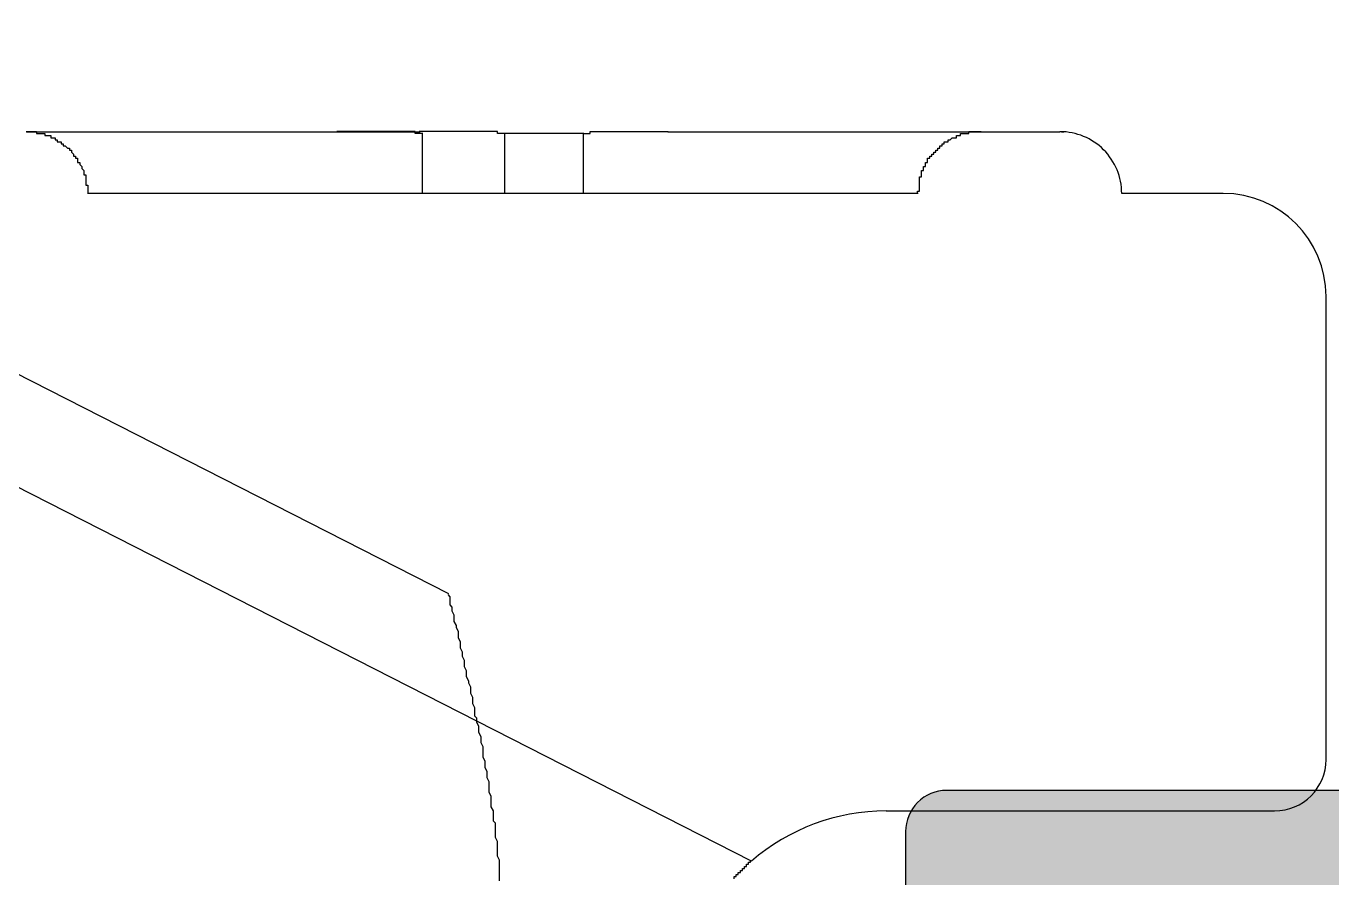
# Model space of a CAD drawing. Header units: millimetres. Extents: x -624 to 1947, y 11274 to 11571.
# Drawn here: x 1147.66 to 1154, y 11434.19 to 11438.33 of the extents above; entities that cross this region are included whole.
import ezdxf

# ---------------------------------------------------------------- set-up
doc = ezdxf.new("R2010")
doc.units = ezdxf.units.MM
doc.layers.add('AKSESUAR', color=7, linetype='Continuous')

# ---------------------------------------------------------------- blocks, each defined once
blk = doc.blocks.new('FGHDFHGFD')
at = {"color": 7, "linetype": 'Continuous'}
for p, q in [((5432.4529, 1210.8437), (5427.989, 1213.1182)), ((5430.4002, 1213.0893), (5430.4, 1213.0893)), ((5430.4014, 1213.0893), (5431.9146, 1213.0893)), ((5431.9146, 1213.0893), (5432.3146, 1213.0893)), ((5432.3239, 1213.0844), (5432.3239, 1212.7893)), ((5432.7239, 1213.0844), (5432.7239, 1212.7893)), ((5433.1083, 1212.7893), (5433.1083, 1213.0844)), ((5433.5176, 1213.0893), (5435.0352, 1213.0893)), ((5435.0352, 1213.0893), (5435.423, 1213.0893)), ((5435.431, 1213.0891), (5435.4425, 1213.0893)), ((5434.7342, 1212.7893), (5430.698, 1212.7893)), ((5436.2161, 1212.7893), (5435.723, 1212.7893)), ((5436.7161, 1210.0393), (5436.7161, 1212.2893)), ((5433.9241, 1209.5451), (5429.1123, 1211.9968)), ((5434.5789, 1209.7893), (5436.4661, 1209.7893))]:
    blk.add_line(p, q, dxfattribs=at)
at = {"color": 7}
for points in [[(5430.4, 1213.09, 0), (5430.4, 1213.09, 0), (5430.4, 1213.09, 0), (5430.4, 1213.09, 0), (5430.41, 1213.09, 0), (5430.41, 1213.09, 0), (5430.41, 1213.09, 0), (5430.41, 1213.09, 0), (5430.41, 1213.09, 0), (5430.41, 1213.09, 0), (5430.42, 1213.09, 0), (5430.42, 1213.09, 0), (5430.42, 1213.09, 0), (5430.42, 1213.09, 0), (5430.42, 1213.09, 0), (5430.42, 1213.09, 0), (5430.43, 1213.09, 0), (5430.43, 1213.09, 0), (5430.43, 1213.09, 0), (5430.43, 1213.09, 0), (5430.43, 1213.09, 0), (5430.43, 1213.09, 0), (5430.44, 1213.09, 0), (5430.44, 1213.09, 0), (5430.44, 1213.09, 0), (5430.44, 1213.09, 0), (5430.44, 1213.09, 0), (5430.44, 1213.09, 0), (5430.44, 1213.09, 0), (5430.45, 1213.09, 0), (5430.45, 1213.08, 0), (5430.45, 1213.08, 0), (5430.45, 1213.08, 0), (5430.45, 1213.08, 0), (5430.45, 1213.08, 0), (5430.46, 1213.08, 0), (5430.46, 1213.08, 0), (5430.46, 1213.08, 0), (5430.46, 1213.08, 0), (5430.46, 1213.08, 0), (5430.46, 1213.08, 0), (5430.47, 1213.08, 0), (5430.47, 1213.08, 0), (5430.47, 1213.08, 0), (5430.47, 1213.08, 0), (5430.47, 1213.08, 0), (5430.47, 1213.08, 0), (5430.48, 1213.08, 0), (5430.48, 1213.08, 0), (5430.48, 1213.08, 0), (5430.48, 1213.08, 0), (5430.48, 1213.08, 0), (5430.48, 1213.08, 0), (5430.48, 1213.08, 0), (5430.49, 1213.08, 0), (5430.49, 1213.08, 0), (5430.49, 1213.08, 0), (5430.49, 1213.07, 0), (5430.49, 1213.07, 0), (5430.49, 1213.07, 0), (5430.5, 1213.07, 0), (5430.5, 1213.07, 0), (5430.5, 1213.07, 0), (5430.5, 1213.07, 0), (5430.5, 1213.07, 0), (5430.5, 1213.07, 0), (5430.5, 1213.07, 0), (5430.51, 1213.07, 0), (5430.51, 1213.07, 0), (5430.51, 1213.07, 0), (5430.51, 1213.07, 0), (5430.51, 1213.07, 0), (5430.51, 1213.07, 0), (5430.52, 1213.07, 0), (5430.52, 1213.06, 0), (5430.52, 1213.06, 0), (5430.52, 1213.06, 0), (5430.52, 1213.06, 0), (5430.52, 1213.06, 0), (5430.52, 1213.06, 0), (5430.53, 1213.06, 0), (5430.53, 1213.06, 0), (5430.53, 1213.06, 0), (5430.53, 1213.06, 0), (5430.53, 1213.06, 0), (5430.53, 1213.06, 0), (5430.53, 1213.06, 0), (5430.54, 1213.06, 0), (5430.54, 1213.05, 0), (5430.54, 1213.05, 0), (5430.54, 1213.05, 0), (5430.54, 1213.05, 0), (5430.54, 1213.05, 0), (5430.54, 1213.05, 0), (5430.55, 1213.05, 0), (5430.55, 1213.05, 0), (5430.55, 1213.05, 0), (5430.55, 1213.05, 0), (5430.55, 1213.05, 0), (5430.55, 1213.05, 0), (5430.55, 1213.04, 0), (5430.56, 1213.04, 0), (5430.56, 1213.04, 0), (5430.56, 1213.04, 0), (5430.56, 1213.04, 0), (5430.56, 1213.04, 0), (5430.56, 1213.04, 0), (5430.56, 1213.04, 0), (5430.57, 1213.04, 0), (5430.57, 1213.04, 0), (5430.57, 1213.04, 0), (5430.57, 1213.03, 0), (5430.57, 1213.03, 0), (5430.57, 1213.03, 0), (5430.57, 1213.03, 0), (5430.58, 1213.03, 0), (5430.58, 1213.03, 0), (5430.58, 1213.03, 0), (5430.58, 1213.03, 0), (5430.58, 1213.03, 0), (5430.58, 1213.03, 0), (5430.58, 1213.03, 0), (5430.58, 1213.02, 0), (5430.59, 1213.02, 0), (5430.59, 1213.02, 0), (5430.59, 1213.02, 0), (5430.59, 1213.02, 0), (5430.59, 1213.02, 0), (5430.59, 1213.02, 0), (5430.59, 1213.02, 0), (5430.59, 1213.02, 0), (5430.6, 1213.01, 0), (5430.6, 1213.01, 0), (5430.6, 1213.01, 0), (5430.6, 1213.01, 0), (5430.6, 1213.01, 0), (5430.6, 1213.01, 0), (5430.6, 1213.01, 0), (5430.6, 1213.01, 0), (5430.61, 1213.01, 0), (5430.61, 1213, 0), (5430.61, 1213, 0), (5430.61, 1213, 0), (5430.61, 1213, 0), (5430.61, 1213, 0), (5430.61, 1213, 0), (5430.61, 1213, 0), (5430.61, 1213, 0), (5430.62, 1213, 0), (5430.62, 1212.99, 0), (5430.62, 1212.99, 0), (5430.62, 1212.99, 0), (5430.62, 1212.99, 0), (5430.62, 1212.99, 0), (5430.62, 1212.99, 0), (5430.62, 1212.99, 0), (5430.62, 1212.99, 0), (5430.63, 1212.98, 0), (5430.63, 1212.98, 0), (5430.63, 1212.98, 0), (5430.63, 1212.98, 0), (5430.63, 1212.98, 0), (5430.63, 1212.98, 0), (5430.63, 1212.98, 0), (5430.63, 1212.98, 0), (5430.63, 1212.97, 0), (5430.63, 1212.97, 0), (5430.64, 1212.97, 0), (5430.64, 1212.97, 0), (5430.64, 1212.97, 0), (5430.64, 1212.97, 0), (5430.64, 1212.97, 0), (5430.64, 1212.97, 0), (5430.64, 1212.96, 0), (5430.64, 1212.96, 0), (5430.64, 1212.96, 0), (5430.64, 1212.96, 0), (5430.65, 1212.96, 0), (5430.65, 1212.96, 0), (5430.65, 1212.96, 0), (5430.65, 1212.95, 0), (5430.65, 1212.95, 0), (5430.65, 1212.95, 0), (5430.65, 1212.95, 0), (5430.65, 1212.95, 0), (5430.65, 1212.95, 0), (5430.65, 1212.95, 0), (5430.65, 1212.94, 0), (5430.66, 1212.94, 0), (5430.66, 1212.94, 0), (5430.66, 1212.94, 0), (5430.66, 1212.94, 0), (5430.66, 1212.94, 0), (5430.66, 1212.94, 0), (5430.66, 1212.93, 0), (5430.66, 1212.93, 0), (5430.66, 1212.93, 0), (5430.66, 1212.93, 0), (5430.66, 1212.93, 0), (5430.66, 1212.93, 0), (5430.66, 1212.93, 0), (5430.67, 1212.92, 0), (5430.67, 1212.92, 0), (5430.67, 1212.92, 0), (5430.67, 1212.92, 0), (5430.67, 1212.92, 0), (5430.67, 1212.92, 0), (5430.67, 1212.92, 0), (5430.67, 1212.91, 0), (5430.67, 1212.91, 0), (5430.67, 1212.91, 0), (5430.67, 1212.91, 0), (5430.67, 1212.91, 0), (5430.67, 1212.91, 0), (5430.67, 1212.91, 0), (5430.68, 1212.9, 0), (5430.68, 1212.9, 0), (5430.68, 1212.9, 0), (5430.68, 1212.9, 0), (5430.68, 1212.9, 0), (5430.68, 1212.9, 0), (5430.68, 1212.89, 0), (5430.68, 1212.89, 0), (5430.68, 1212.89, 0), (5430.68, 1212.89, 0), (5430.68, 1212.89, 0), (5430.68, 1212.89, 0), (5430.68, 1212.89, 0), (5430.68, 1212.88, 0), (5430.68, 1212.88, 0), (5430.68, 1212.88, 0), (5430.68, 1212.88, 0), (5430.68, 1212.88, 0), (5430.69, 1212.88, 0), (5430.69, 1212.87, 0), (5430.69, 1212.87, 0), (5430.69, 1212.87, 0), (5430.69, 1212.87, 0), (5430.69, 1212.87, 0), (5430.69, 1212.87, 0), (5430.69, 1212.87, 0), (5430.69, 1212.86, 0), (5430.69, 1212.86, 0), (5430.69, 1212.86, 0), (5430.69, 1212.86, 0), (5430.69, 1212.86, 0), (5430.69, 1212.86, 0), (5430.69, 1212.85, 0), (5430.69, 1212.85, 0), (5430.69, 1212.85, 0), (5430.69, 1212.85, 0), (5430.69, 1212.85, 0), (5430.69, 1212.85, 0), (5430.69, 1212.84, 0), (5430.69, 1212.84, 0), (5430.69, 1212.84, 0), (5430.69, 1212.84, 0), (5430.69, 1212.84, 0), (5430.69, 1212.84, 0), (5430.69, 1212.83, 0), (5430.69, 1212.83, 0), (5430.69, 1212.83, 0), (5430.7, 1212.83, 0), (5430.7, 1212.83, 0), (5430.7, 1212.83, 0), (5430.7, 1212.83, 0), (5430.7, 1212.82, 0), (5430.7, 1212.82, 0), (5430.7, 1212.82, 0), (5430.7, 1212.82, 0), (5430.7, 1212.82, 0), (5430.7, 1212.82, 0), (5430.7, 1212.81, 0), (5430.7, 1212.81, 0), (5430.7, 1212.81, 0), (5430.7, 1212.81, 0), (5430.7, 1212.81, 0), (5430.7, 1212.81, 0), (5430.7, 1212.8, 0), (5430.7, 1212.8, 0), (5430.7, 1212.8, 0), (5430.7, 1212.8, 0), (5430.7, 1212.8, 0), (5430.7, 1212.8, 0), (5430.7, 1212.79, 0), (5430.7, 1212.79, 0), (5430.7, 1212.79, 0), (5430.7, 1212.79, 0)], [(5432.32, 1213.08, 0), (5432.32, 1213.08, 0), (5432.32, 1213.08, 0), (5432.32, 1213.08, 0), (5432.31, 1213.08, 0), (5432.31, 1213.08, 0), (5432.31, 1213.08, 0), (5432.31, 1213.08, 0), (5432.3, 1213.08, 0), (5432.3, 1213.08, 0), (5432.3, 1213.08, 0), (5432.3, 1213.08, 0), (5432.29, 1213.08, 0), (5432.29, 1213.08, 0), (5432.29, 1213.09, 0), (5432.29, 1213.09, 0), (5432.28, 1213.09, 0), (5432.28, 1213.09, 0), (5432.28, 1213.09, 0), (5432.27, 1213.09, 0), (5432.27, 1213.09, 0), (5432.27, 1213.09, 0), (5432.27, 1213.09, 0), (5432.26, 1213.09, 0), (5432.26, 1213.09, 0), (5432.26, 1213.09, 0), (5432.26, 1213.09, 0), (5432.25, 1213.09, 0), (5432.25, 1213.09, 0), (5432.25, 1213.09, 0), (5432.25, 1213.09, 0), (5432.24, 1213.09, 0), (5432.24, 1213.09, 0), (5432.24, 1213.09, 0), (5432.24, 1213.09, 0), (5432.23, 1213.09, 0), (5432.23, 1213.09, 0), (5432.23, 1213.09, 0), (5432.23, 1213.09, 0), (5432.22, 1213.09, 0), (5432.22, 1213.09, 0), (5432.22, 1213.09, 0), (5432.22, 1213.09, 0), (5432.21, 1213.09, 0), (5432.21, 1213.09, 0), (5432.21, 1213.09, 0), (5432.21, 1213.09, 0), (5432.2, 1213.09, 0), (5432.2, 1213.09, 0), (5432.2, 1213.09, 0), (5432.2, 1213.09, 0), (5432.19, 1213.09, 0), (5432.19, 1213.09, 0), (5432.19, 1213.09, 0), (5432.18, 1213.09, 0), (5432.18, 1213.09, 0), (5432.18, 1213.09, 0), (5432.18, 1213.09, 0), (5432.17, 1213.09, 0), (5432.17, 1213.09, 0), (5432.17, 1213.09, 0), (5432.17, 1213.09, 0), (5432.16, 1213.09, 0), (5432.16, 1213.09, 0), (5432.16, 1213.09, 0), (5432.16, 1213.09, 0), (5432.15, 1213.09, 0), (5432.15, 1213.09, 0), (5432.15, 1213.09, 0), (5432.15, 1213.09, 0), (5432.14, 1213.09, 0), (5432.14, 1213.09, 0), (5432.14, 1213.09, 0), (5432.14, 1213.09, 0), (5432.13, 1213.09, 0), (5432.13, 1213.09, 0), (5432.13, 1213.09, 0), (5432.13, 1213.09, 0), (5432.12, 1213.09, 0), (5432.12, 1213.09, 0), (5432.12, 1213.09, 0), (5432.12, 1213.09, 0), (5432.11, 1213.09, 0), (5432.11, 1213.09, 0), (5432.11, 1213.09, 0), (5432.11, 1213.09, 0), (5432.1, 1213.09, 0), (5432.1, 1213.09, 0), (5432.1, 1213.09, 0), (5432.09, 1213.09, 0), (5432.09, 1213.09, 0), (5432.09, 1213.09, 0), (5432.09, 1213.09, 0), (5432.08, 1213.09, 0), (5432.08, 1213.09, 0), (5432.08, 1213.09, 0), (5432.08, 1213.09, 0), (5432.07, 1213.09, 0), (5432.07, 1213.09, 0), (5432.07, 1213.09, 0), (5432.07, 1213.09, 0), (5432.06, 1213.09, 0), (5432.06, 1213.09, 0), (5432.06, 1213.09, 0), (5432.06, 1213.09, 0), (5432.05, 1213.09, 0), (5432.05, 1213.09, 0), (5432.05, 1213.09, 0), (5432.05, 1213.09, 0), (5432.04, 1213.09, 0), (5432.04, 1213.09, 0), (5432.04, 1213.09, 0), (5432.04, 1213.09, 0), (5432.03, 1213.09, 0), (5432.03, 1213.09, 0), (5432.03, 1213.09, 0), (5432.03, 1213.09, 0), (5432.02, 1213.09, 0), (5432.02, 1213.09, 0), (5432.02, 1213.09, 0), (5432.01, 1213.09, 0), (5432.01, 1213.09, 0), (5432.01, 1213.09, 0), (5432.01, 1213.09, 0), (5432, 1213.09, 0), (5432, 1213.09, 0), (5432, 1213.09, 0), (5432, 1213.09, 0), (5431.99, 1213.09, 0), (5431.99, 1213.09, 0), (5431.99, 1213.09, 0), (5431.99, 1213.09, 0), (5431.98, 1213.09, 0), (5431.98, 1213.09, 0), (5431.98, 1213.09, 0), (5431.98, 1213.09, 0), (5431.97, 1213.09, 0), (5431.97, 1213.09, 0), (5431.97, 1213.09, 0), (5431.97, 1213.09, 0), (5431.96, 1213.09, 0), (5431.96, 1213.09, 0), (5431.96, 1213.09, 0), (5431.96, 1213.09, 0), (5431.95, 1213.09, 0), (5431.95, 1213.09, 0), (5431.95, 1213.09, 0), (5431.95, 1213.09, 0), (5431.94, 1213.09, 0), (5431.94, 1213.09, 0), (5431.94, 1213.09, 0), (5431.94, 1213.09, 0), (5431.93, 1213.09, 0), (5431.93, 1213.09, 0), (5431.93, 1213.09, 0), (5431.92, 1213.09, 0), (5431.92, 1213.09, 0), (5431.92, 1213.09, 0), (5431.92, 1213.09, 0), (5431.91, 1213.09, 0)], [(5432.72, 1213.08, 0), (5432.72, 1213.08, 0), (5432.72, 1213.08, 0), (5432.72, 1213.08, 0), (5432.72, 1213.08, 0), (5432.71, 1213.08, 0), (5432.71, 1213.08, 0), (5432.71, 1213.08, 0), (5432.71, 1213.08, 0), (5432.7, 1213.08, 0), (5432.7, 1213.08, 0), (5432.7, 1213.08, 0), (5432.7, 1213.08, 0), (5432.7, 1213.08, 0), (5432.69, 1213.08, 0), (5432.69, 1213.08, 0), (5432.69, 1213.09, 0), (5432.69, 1213.09, 0), (5432.69, 1213.09, 0), (5432.68, 1213.09, 0), (5432.68, 1213.09, 0), (5432.68, 1213.09, 0), (5432.68, 1213.09, 0), (5432.67, 1213.09, 0), (5432.67, 1213.09, 0), (5432.67, 1213.09, 0), (5432.67, 1213.09, 0), (5432.67, 1213.09, 0), (5432.66, 1213.09, 0), (5432.66, 1213.09, 0), (5432.66, 1213.09, 0), (5432.66, 1213.09, 0), (5432.66, 1213.09, 0), (5432.65, 1213.09, 0), (5432.65, 1213.09, 0), (5432.65, 1213.09, 0), (5432.65, 1213.09, 0), (5432.64, 1213.09, 0), (5432.64, 1213.09, 0), (5432.64, 1213.09, 0), (5432.64, 1213.09, 0), (5432.64, 1213.09, 0), (5432.63, 1213.09, 0), (5432.63, 1213.09, 0), (5432.63, 1213.09, 0), (5432.63, 1213.09, 0), (5432.63, 1213.09, 0), (5432.62, 1213.09, 0), (5432.62, 1213.09, 0), (5432.62, 1213.09, 0), (5432.62, 1213.09, 0), (5432.61, 1213.09, 0), (5432.61, 1213.09, 0), (5432.61, 1213.09, 0), (5432.61, 1213.09, 0), (5432.61, 1213.09, 0), (5432.6, 1213.09, 0), (5432.6, 1213.09, 0), (5432.6, 1213.09, 0), (5432.6, 1213.09, 0), (5432.6, 1213.09, 0), (5432.59, 1213.09, 0), (5432.59, 1213.09, 0), (5432.59, 1213.09, 0), (5432.59, 1213.09, 0), (5432.58, 1213.09, 0), (5432.58, 1213.09, 0), (5432.58, 1213.09, 0), (5432.58, 1213.09, 0), (5432.58, 1213.09, 0), (5432.57, 1213.09, 0), (5432.57, 1213.09, 0), (5432.57, 1213.09, 0), (5432.57, 1213.09, 0), (5432.57, 1213.09, 0), (5432.56, 1213.09, 0), (5432.56, 1213.09, 0), (5432.56, 1213.09, 0), (5432.56, 1213.09, 0), (5432.55, 1213.09, 0), (5432.55, 1213.09, 0), (5432.55, 1213.09, 0), (5432.55, 1213.09, 0), (5432.55, 1213.09, 0), (5432.54, 1213.09, 0), (5432.54, 1213.09, 0), (5432.54, 1213.09, 0), (5432.54, 1213.09, 0), (5432.54, 1213.09, 0), (5432.53, 1213.09, 0), (5432.53, 1213.09, 0), (5432.53, 1213.09, 0), (5432.53, 1213.09, 0), (5432.52, 1213.09, 0), (5432.52, 1213.09, 0), (5432.52, 1213.09, 0), (5432.52, 1213.09, 0), (5432.52, 1213.09, 0), (5432.51, 1213.09, 0), (5432.51, 1213.09, 0), (5432.51, 1213.09, 0), (5432.51, 1213.09, 0), (5432.51, 1213.09, 0), (5432.5, 1213.09, 0), (5432.5, 1213.09, 0), (5432.5, 1213.09, 0), (5432.5, 1213.09, 0), (5432.49, 1213.09, 0), (5432.49, 1213.09, 0), (5432.49, 1213.09, 0), (5432.49, 1213.09, 0), (5432.49, 1213.09, 0), (5432.48, 1213.09, 0), (5432.48, 1213.09, 0), (5432.48, 1213.09, 0), (5432.48, 1213.09, 0), (5432.48, 1213.09, 0), (5432.47, 1213.09, 0), (5432.47, 1213.09, 0), (5432.47, 1213.09, 0), (5432.47, 1213.09, 0), (5432.46, 1213.09, 0), (5432.46, 1213.09, 0), (5432.46, 1213.09, 0), (5432.46, 1213.09, 0), (5432.46, 1213.09, 0), (5432.45, 1213.09, 0), (5432.45, 1213.09, 0), (5432.45, 1213.09, 0), (5432.45, 1213.09, 0), (5432.45, 1213.09, 0), (5432.44, 1213.09, 0), (5432.44, 1213.09, 0), (5432.44, 1213.09, 0), (5432.44, 1213.09, 0), (5432.43, 1213.09, 0), (5432.43, 1213.09, 0), (5432.43, 1213.09, 0), (5432.43, 1213.09, 0), (5432.43, 1213.09, 0), (5432.42, 1213.09, 0), (5432.42, 1213.09, 0), (5432.42, 1213.09, 0), (5432.42, 1213.09, 0), (5432.42, 1213.09, 0), (5432.41, 1213.09, 0), (5432.41, 1213.09, 0), (5432.41, 1213.09, 0), (5432.41, 1213.09, 0), (5432.4, 1213.09, 0), (5432.4, 1213.09, 0), (5432.4, 1213.09, 0), (5432.4, 1213.09, 0), (5432.4, 1213.09, 0), (5432.39, 1213.09, 0), (5432.39, 1213.09, 0), (5432.39, 1213.09, 0), (5432.39, 1213.09, 0), (5432.39, 1213.09, 0), (5432.38, 1213.09, 0), (5432.38, 1213.09, 0), (5432.38, 1213.09, 0), (5432.38, 1213.09, 0), (5432.37, 1213.09, 0), (5432.37, 1213.09, 0), (5432.37, 1213.09, 0), (5432.37, 1213.09, 0), (5432.37, 1213.09, 0), (5432.36, 1213.09, 0), (5432.36, 1213.09, 0), (5432.36, 1213.09, 0), (5432.36, 1213.09, 0), (5432.36, 1213.09, 0), (5432.35, 1213.09, 0), (5432.35, 1213.09, 0), (5432.35, 1213.09, 0), (5432.35, 1213.09, 0), (5432.34, 1213.09, 0), (5432.34, 1213.09, 0), (5432.34, 1213.09, 0), (5432.34, 1213.09, 0), (5432.34, 1213.09, 0), (5432.33, 1213.09, 0), (5432.33, 1213.09, 0), (5432.33, 1213.09, 0), (5432.33, 1213.09, 0), (5432.33, 1213.09, 0), (5432.32, 1213.09, 0), (5432.32, 1213.09, 0), (5432.32, 1213.09, 0), (5432.32, 1213.09, 0), (5432.31, 1213.09, 0)], [(5433.11, 1213.08, 0), (5433.11, 1213.08, 0), (5433.1, 1213.08, 0), (5433.1, 1213.08, 0), (5433.1, 1213.08, 0), (5433.1, 1213.08, 0), (5433.09, 1213.08, 0), (5433.09, 1213.08, 0), (5433.09, 1213.08, 0), (5433.09, 1213.08, 0), (5433.08, 1213.08, 0), (5433.08, 1213.08, 0), (5433.08, 1213.08, 0), (5433.08, 1213.08, 0), (5433.07, 1213.08, 0), (5433.07, 1213.08, 0), (5433.07, 1213.08, 0), (5433.07, 1213.08, 0), (5433.06, 1213.08, 0), (5433.06, 1213.08, 0), (5433.06, 1213.08, 0), (5433.06, 1213.08, 0), (5433.06, 1213.08, 0), (5433.05, 1213.08, 0), (5433.05, 1213.08, 0), (5433.05, 1213.08, 0), (5433.05, 1213.08, 0), (5433.04, 1213.08, 0), (5433.04, 1213.08, 0), (5433.04, 1213.08, 0), (5433.04, 1213.08, 0), (5433.03, 1213.08, 0), (5433.03, 1213.08, 0), (5433.03, 1213.08, 0), (5433.03, 1213.08, 0), (5433.02, 1213.08, 0), (5433.02, 1213.08, 0), (5433.02, 1213.08, 0), (5433.02, 1213.08, 0), (5433.01, 1213.08, 0), (5433.01, 1213.08, 0), (5433.01, 1213.08, 0), (5433.01, 1213.08, 0), (5433, 1213.08, 0), (5433, 1213.08, 0), (5433, 1213.08, 0), (5433, 1213.08, 0), (5432.99, 1213.08, 0), (5432.99, 1213.08, 0), (5432.99, 1213.08, 0), (5432.99, 1213.08, 0), (5432.98, 1213.08, 0), (5432.98, 1213.08, 0), (5432.98, 1213.08, 0), (5432.98, 1213.08, 0), (5432.98, 1213.08, 0), (5432.97, 1213.08, 0), (5432.97, 1213.08, 0), (5432.97, 1213.08, 0), (5432.97, 1213.08, 0), (5432.96, 1213.08, 0), (5432.96, 1213.08, 0), (5432.96, 1213.08, 0), (5432.96, 1213.08, 0), (5432.95, 1213.08, 0), (5432.95, 1213.08, 0), (5432.95, 1213.08, 0), (5432.95, 1213.08, 0), (5432.94, 1213.08, 0), (5432.94, 1213.08, 0), (5432.94, 1213.08, 0), (5432.94, 1213.08, 0), (5432.93, 1213.08, 0), (5432.93, 1213.08, 0), (5432.93, 1213.08, 0), (5432.93, 1213.08, 0), (5432.92, 1213.08, 0), (5432.92, 1213.08, 0), (5432.92, 1213.08, 0), (5432.92, 1213.08, 0), (5432.91, 1213.08, 0), (5432.91, 1213.08, 0), (5432.91, 1213.08, 0), (5432.91, 1213.08, 0), (5432.91, 1213.08, 0), (5432.9, 1213.08, 0), (5432.9, 1213.08, 0), (5432.9, 1213.08, 0), (5432.9, 1213.08, 0), (5432.89, 1213.08, 0), (5432.89, 1213.08, 0), (5432.89, 1213.08, 0), (5432.89, 1213.08, 0), (5432.88, 1213.08, 0), (5432.88, 1213.08, 0), (5432.88, 1213.08, 0), (5432.88, 1213.08, 0), (5432.87, 1213.08, 0), (5432.87, 1213.08, 0), (5432.87, 1213.08, 0), (5432.87, 1213.08, 0), (5432.86, 1213.08, 0), (5432.86, 1213.08, 0), (5432.86, 1213.08, 0), (5432.86, 1213.08, 0), (5432.85, 1213.08, 0), (5432.85, 1213.08, 0), (5432.85, 1213.08, 0), (5432.85, 1213.08, 0), (5432.84, 1213.08, 0), (5432.84, 1213.08, 0), (5432.84, 1213.08, 0), (5432.84, 1213.08, 0), (5432.84, 1213.08, 0), (5432.83, 1213.08, 0), (5432.83, 1213.08, 0), (5432.83, 1213.08, 0), (5432.83, 1213.08, 0), (5432.82, 1213.08, 0), (5432.82, 1213.08, 0), (5432.82, 1213.08, 0), (5432.82, 1213.08, 0), (5432.81, 1213.08, 0), (5432.81, 1213.08, 0), (5432.81, 1213.08, 0), (5432.81, 1213.08, 0), (5432.8, 1213.08, 0), (5432.8, 1213.08, 0), (5432.8, 1213.08, 0), (5432.8, 1213.08, 0), (5432.79, 1213.08, 0), (5432.79, 1213.08, 0), (5432.79, 1213.08, 0), (5432.79, 1213.08, 0), (5432.78, 1213.08, 0), (5432.78, 1213.08, 0), (5432.78, 1213.08, 0), (5432.78, 1213.08, 0), (5432.77, 1213.08, 0), (5432.77, 1213.08, 0), (5432.77, 1213.08, 0), (5432.77, 1213.08, 0), (5432.76, 1213.08, 0), (5432.76, 1213.08, 0), (5432.76, 1213.08, 0), (5432.76, 1213.08, 0), (5432.76, 1213.08, 0), (5432.75, 1213.08, 0), (5432.75, 1213.08, 0), (5432.75, 1213.08, 0), (5432.75, 1213.08, 0), (5432.74, 1213.08, 0), (5432.74, 1213.08, 0), (5432.74, 1213.08, 0), (5432.74, 1213.08, 0), (5432.73, 1213.08, 0), (5432.73, 1213.08, 0), (5432.73, 1213.08, 0), (5432.73, 1213.08, 0), (5432.72, 1213.08, 0)], [(5433.11, 1213.08, 0), (5433.11, 1213.08, 0), (5433.11, 1213.08, 0), (5433.11, 1213.08, 0), (5433.12, 1213.08, 0), (5433.12, 1213.08, 0), (5433.12, 1213.08, 0), (5433.12, 1213.08, 0), (5433.13, 1213.08, 0), (5433.13, 1213.08, 0), (5433.13, 1213.08, 0), (5433.13, 1213.08, 0), (5433.13, 1213.08, 0), (5433.14, 1213.08, 0), (5433.14, 1213.08, 0), (5433.14, 1213.08, 0), (5433.14, 1213.09, 0), (5433.14, 1213.09, 0), (5433.15, 1213.09, 0), (5433.15, 1213.09, 0), (5433.15, 1213.09, 0), (5433.15, 1213.09, 0), (5433.16, 1213.09, 0), (5433.16, 1213.09, 0), (5433.16, 1213.09, 0), (5433.16, 1213.09, 0), (5433.16, 1213.09, 0), (5433.17, 1213.09, 0), (5433.17, 1213.09, 0), (5433.17, 1213.09, 0), (5433.17, 1213.09, 0), (5433.17, 1213.09, 0), (5433.18, 1213.09, 0), (5433.18, 1213.09, 0), (5433.18, 1213.09, 0), (5433.18, 1213.09, 0), (5433.19, 1213.09, 0), (5433.19, 1213.09, 0), (5433.19, 1213.09, 0), (5433.19, 1213.09, 0), (5433.19, 1213.09, 0), (5433.2, 1213.09, 0), (5433.2, 1213.09, 0), (5433.2, 1213.09, 0), (5433.2, 1213.09, 0), (5433.2, 1213.09, 0), (5433.21, 1213.09, 0), (5433.21, 1213.09, 0), (5433.21, 1213.09, 0), (5433.21, 1213.09, 0), (5433.22, 1213.09, 0), (5433.22, 1213.09, 0), (5433.22, 1213.09, 0), (5433.22, 1213.09, 0), (5433.22, 1213.09, 0), (5433.23, 1213.09, 0), (5433.23, 1213.09, 0), (5433.23, 1213.09, 0), (5433.23, 1213.09, 0), (5433.23, 1213.09, 0), (5433.24, 1213.09, 0), (5433.24, 1213.09, 0), (5433.24, 1213.09, 0), (5433.24, 1213.09, 0), (5433.25, 1213.09, 0), (5433.25, 1213.09, 0), (5433.25, 1213.09, 0), (5433.25, 1213.09, 0), (5433.25, 1213.09, 0), (5433.26, 1213.09, 0), (5433.26, 1213.09, 0), (5433.26, 1213.09, 0), (5433.26, 1213.09, 0), (5433.26, 1213.09, 0), (5433.27, 1213.09, 0), (5433.27, 1213.09, 0), (5433.27, 1213.09, 0), (5433.27, 1213.09, 0), (5433.28, 1213.09, 0), (5433.28, 1213.09, 0), (5433.28, 1213.09, 0), (5433.28, 1213.09, 0), (5433.28, 1213.09, 0), (5433.29, 1213.09, 0), (5433.29, 1213.09, 0), (5433.29, 1213.09, 0), (5433.29, 1213.09, 0), (5433.29, 1213.09, 0), (5433.3, 1213.09, 0), (5433.3, 1213.09, 0), (5433.3, 1213.09, 0), (5433.3, 1213.09, 0), (5433.31, 1213.09, 0), (5433.31, 1213.09, 0), (5433.31, 1213.09, 0), (5433.31, 1213.09, 0), (5433.31, 1213.09, 0), (5433.32, 1213.09, 0), (5433.32, 1213.09, 0), (5433.32, 1213.09, 0), (5433.32, 1213.09, 0), (5433.32, 1213.09, 0), (5433.33, 1213.09, 0), (5433.33, 1213.09, 0), (5433.33, 1213.09, 0), (5433.33, 1213.09, 0), (5433.34, 1213.09, 0), (5433.34, 1213.09, 0), (5433.34, 1213.09, 0), (5433.34, 1213.09, 0), (5433.34, 1213.09, 0), (5433.35, 1213.09, 0), (5433.35, 1213.09, 0), (5433.35, 1213.09, 0), (5433.35, 1213.09, 0), (5433.35, 1213.09, 0), (5433.36, 1213.09, 0), (5433.36, 1213.09, 0), (5433.36, 1213.09, 0), (5433.36, 1213.09, 0), (5433.37, 1213.09, 0), (5433.37, 1213.09, 0), (5433.37, 1213.09, 0), (5433.37, 1213.09, 0), (5433.37, 1213.09, 0), (5433.38, 1213.09, 0), (5433.38, 1213.09, 0), (5433.38, 1213.09, 0), (5433.38, 1213.09, 0), (5433.38, 1213.09, 0), (5433.39, 1213.09, 0), (5433.39, 1213.09, 0), (5433.39, 1213.09, 0), (5433.39, 1213.09, 0), (5433.4, 1213.09, 0), (5433.4, 1213.09, 0), (5433.4, 1213.09, 0), (5433.4, 1213.09, 0), (5433.4, 1213.09, 0), (5433.41, 1213.09, 0), (5433.41, 1213.09, 0), (5433.41, 1213.09, 0), (5433.41, 1213.09, 0), (5433.41, 1213.09, 0), (5433.42, 1213.09, 0), (5433.42, 1213.09, 0), (5433.42, 1213.09, 0), (5433.42, 1213.09, 0), (5433.43, 1213.09, 0), (5433.43, 1213.09, 0), (5433.43, 1213.09, 0), (5433.43, 1213.09, 0), (5433.43, 1213.09, 0), (5433.44, 1213.09, 0), (5433.44, 1213.09, 0), (5433.44, 1213.09, 0), (5433.44, 1213.09, 0), (5433.44, 1213.09, 0), (5433.45, 1213.09, 0), (5433.45, 1213.09, 0), (5433.45, 1213.09, 0), (5433.45, 1213.09, 0), (5433.46, 1213.09, 0), (5433.46, 1213.09, 0), (5433.46, 1213.09, 0), (5433.46, 1213.09, 0), (5433.46, 1213.09, 0), (5433.47, 1213.09, 0), (5433.47, 1213.09, 0), (5433.47, 1213.09, 0), (5433.47, 1213.09, 0), (5433.47, 1213.09, 0), (5433.48, 1213.09, 0), (5433.48, 1213.09, 0), (5433.48, 1213.09, 0), (5433.48, 1213.09, 0), (5433.49, 1213.09, 0), (5433.49, 1213.09, 0), (5433.49, 1213.09, 0), (5433.49, 1213.09, 0), (5433.49, 1213.09, 0), (5433.5, 1213.09, 0), (5433.5, 1213.09, 0), (5433.5, 1213.09, 0), (5433.5, 1213.09, 0), (5433.5, 1213.09, 0), (5433.51, 1213.09, 0), (5433.51, 1213.09, 0), (5433.51, 1213.09, 0), (5433.51, 1213.09, 0), (5433.52, 1213.09, 0), (5433.52, 1213.09, 0)], [(5434.73, 1212.79, 0), (5434.73, 1212.79, 0), (5434.73, 1212.79, 0), (5434.73, 1212.79, 0), (5434.73, 1212.8, 0), (5434.73, 1212.8, 0), (5434.73, 1212.8, 0), (5434.73, 1212.8, 0), (5434.74, 1212.8, 0), (5434.74, 1212.8, 0), (5434.74, 1212.81, 0), (5434.74, 1212.81, 0), (5434.74, 1212.81, 0), (5434.74, 1212.81, 0), (5434.74, 1212.81, 0), (5434.74, 1212.81, 0), (5434.74, 1212.82, 0), (5434.74, 1212.82, 0), (5434.74, 1212.82, 0), (5434.74, 1212.82, 0), (5434.74, 1212.82, 0), (5434.74, 1212.82, 0), (5434.74, 1212.83, 0), (5434.74, 1212.83, 0), (5434.74, 1212.83, 0), (5434.74, 1212.83, 0), (5434.74, 1212.83, 0), (5434.74, 1212.83, 0), (5434.74, 1212.84, 0), (5434.74, 1212.84, 0), (5434.74, 1212.84, 0), (5434.74, 1212.84, 0), (5434.74, 1212.84, 0), (5434.74, 1212.84, 0), (5434.74, 1212.84, 0), (5434.74, 1212.85, 0), (5434.74, 1212.85, 0), (5434.74, 1212.85, 0), (5434.74, 1212.85, 0), (5434.74, 1212.85, 0), (5434.74, 1212.85, 0), (5434.74, 1212.86, 0), (5434.74, 1212.86, 0), (5434.74, 1212.86, 0), (5434.74, 1212.86, 0), (5434.74, 1212.86, 0), (5434.74, 1212.86, 0), (5434.74, 1212.87, 0), (5434.74, 1212.87, 0), (5434.74, 1212.87, 0), (5434.75, 1212.87, 0), (5434.75, 1212.87, 0), (5434.75, 1212.87, 0), (5434.75, 1212.88, 0), (5434.75, 1212.88, 0), (5434.75, 1212.88, 0), (5434.75, 1212.88, 0), (5434.75, 1212.88, 0), (5434.75, 1212.88, 0), (5434.75, 1212.88, 0), (5434.75, 1212.89, 0), (5434.75, 1212.89, 0), (5434.75, 1212.89, 0), (5434.75, 1212.89, 0), (5434.75, 1212.89, 0), (5434.75, 1212.89, 0), (5434.75, 1212.9, 0), (5434.75, 1212.9, 0), (5434.75, 1212.9, 0), (5434.76, 1212.9, 0), (5434.76, 1212.9, 0), (5434.76, 1212.9, 0), (5434.76, 1212.9, 0), (5434.76, 1212.91, 0), (5434.76, 1212.91, 0), (5434.76, 1212.91, 0), (5434.76, 1212.91, 0), (5434.76, 1212.91, 0), (5434.76, 1212.91, 0), (5434.76, 1212.92, 0), (5434.76, 1212.92, 0), (5434.76, 1212.92, 0), (5434.76, 1212.92, 0), (5434.76, 1212.92, 0), (5434.77, 1212.92, 0), (5434.77, 1212.92, 0), (5434.77, 1212.93, 0), (5434.77, 1212.93, 0), (5434.77, 1212.93, 0), (5434.77, 1212.93, 0), (5434.77, 1212.93, 0), (5434.77, 1212.93, 0), (5434.77, 1212.93, 0), (5434.77, 1212.94, 0), (5434.77, 1212.94, 0), (5434.77, 1212.94, 0), (5434.77, 1212.94, 0), (5434.78, 1212.94, 0), (5434.78, 1212.94, 0), (5434.78, 1212.94, 0), (5434.78, 1212.95, 0), (5434.78, 1212.95, 0), (5434.78, 1212.95, 0), (5434.78, 1212.95, 0), (5434.78, 1212.95, 0), (5434.78, 1212.95, 0), (5434.78, 1212.95, 0), (5434.78, 1212.96, 0), (5434.79, 1212.96, 0), (5434.79, 1212.96, 0), (5434.79, 1212.96, 0), (5434.79, 1212.96, 0), (5434.79, 1212.96, 0), (5434.79, 1212.96, 0), (5434.79, 1212.96, 0), (5434.79, 1212.97, 0), (5434.79, 1212.97, 0), (5434.79, 1212.97, 0), (5434.79, 1212.97, 0), (5434.8, 1212.97, 0), (5434.8, 1212.97, 0), (5434.8, 1212.97, 0), (5434.8, 1212.98, 0), (5434.8, 1212.98, 0), (5434.8, 1212.98, 0), (5434.8, 1212.98, 0), (5434.8, 1212.98, 0), (5434.8, 1212.98, 0), (5434.81, 1212.98, 0), (5434.81, 1212.98, 0), (5434.81, 1212.99, 0), (5434.81, 1212.99, 0), (5434.81, 1212.99, 0), (5434.81, 1212.99, 0), (5434.81, 1212.99, 0), (5434.81, 1212.99, 0), (5434.81, 1212.99, 0), (5434.82, 1212.99, 0), (5434.82, 1213, 0), (5434.82, 1213, 0), (5434.82, 1213, 0), (5434.82, 1213, 0), (5434.82, 1213, 0), (5434.82, 1213, 0), (5434.82, 1213, 0), (5434.82, 1213, 0), (5434.83, 1213, 0), (5434.83, 1213.01, 0), (5434.83, 1213.01, 0), (5434.83, 1213.01, 0), (5434.83, 1213.01, 0), (5434.83, 1213.01, 0), (5434.83, 1213.01, 0), (5434.83, 1213.01, 0), (5434.84, 1213.01, 0), (5434.84, 1213.01, 0), (5434.84, 1213.02, 0), (5434.84, 1213.02, 0), (5434.84, 1213.02, 0), (5434.84, 1213.02, 0), (5434.84, 1213.02, 0), (5434.84, 1213.02, 0), (5434.85, 1213.02, 0), (5434.85, 1213.02, 0), (5434.85, 1213.02, 0), (5434.85, 1213.02, 0), (5434.85, 1213.03, 0), (5434.85, 1213.03, 0), (5434.85, 1213.03, 0), (5434.85, 1213.03, 0), (5434.86, 1213.03, 0), (5434.86, 1213.03, 0), (5434.86, 1213.03, 0), (5434.86, 1213.03, 0), (5434.86, 1213.03, 0), (5434.86, 1213.03, 0), (5434.86, 1213.04, 0), (5434.86, 1213.04, 0), (5434.87, 1213.04, 0), (5434.87, 1213.04, 0), (5434.87, 1213.04, 0), (5434.87, 1213.04, 0), (5434.87, 1213.04, 0), (5434.87, 1213.04, 0), (5434.87, 1213.04, 0), (5434.88, 1213.04, 0), (5434.88, 1213.04, 0), (5434.88, 1213.05, 0), (5434.88, 1213.05, 0), (5434.88, 1213.05, 0), (5434.88, 1213.05, 0), (5434.88, 1213.05, 0), (5434.89, 1213.05, 0), (5434.89, 1213.05, 0), (5434.89, 1213.05, 0), (5434.89, 1213.05, 0), (5434.89, 1213.05, 0), (5434.89, 1213.05, 0), (5434.89, 1213.05, 0), (5434.9, 1213.06, 0), (5434.9, 1213.06, 0), (5434.9, 1213.06, 0), (5434.9, 1213.06, 0), (5434.9, 1213.06, 0), (5434.9, 1213.06, 0), (5434.9, 1213.06, 0), (5434.91, 1213.06, 0), (5434.91, 1213.06, 0), (5434.91, 1213.06, 0), (5434.91, 1213.06, 0), (5434.91, 1213.06, 0), (5434.91, 1213.06, 0), (5434.92, 1213.06, 0), (5434.92, 1213.07, 0), (5434.92, 1213.07, 0), (5434.92, 1213.07, 0), (5434.92, 1213.07, 0), (5434.92, 1213.07, 0), (5434.92, 1213.07, 0), (5434.93, 1213.07, 0), (5434.93, 1213.07, 0), (5434.93, 1213.07, 0), (5434.93, 1213.07, 0), (5434.93, 1213.07, 0), (5434.93, 1213.07, 0), (5434.94, 1213.07, 0), (5434.94, 1213.07, 0), (5434.94, 1213.07, 0), (5434.94, 1213.07, 0), (5434.94, 1213.07, 0), (5434.94, 1213.08, 0), (5434.94, 1213.08, 0), (5434.95, 1213.08, 0), (5434.95, 1213.08, 0), (5434.95, 1213.08, 0), (5434.95, 1213.08, 0), (5434.95, 1213.08, 0), (5434.95, 1213.08, 0), (5434.96, 1213.08, 0), (5434.96, 1213.08, 0), (5434.96, 1213.08, 0), (5434.96, 1213.08, 0), (5434.96, 1213.08, 0), (5434.96, 1213.08, 0), (5434.97, 1213.08, 0), (5434.97, 1213.08, 0), (5434.97, 1213.08, 0), (5434.97, 1213.08, 0), (5434.97, 1213.08, 0), (5434.97, 1213.08, 0), (5434.97, 1213.08, 0), (5434.98, 1213.08, 0), (5434.98, 1213.08, 0), (5434.98, 1213.08, 0), (5434.98, 1213.08, 0), (5434.98, 1213.08, 0), (5434.98, 1213.09, 0), (5434.99, 1213.09, 0), (5434.99, 1213.09, 0), (5434.99, 1213.09, 0), (5434.99, 1213.09, 0), (5434.99, 1213.09, 0), (5434.99, 1213.09, 0), (5435, 1213.09, 0), (5435, 1213.09, 0), (5435, 1213.09, 0), (5435, 1213.09, 0), (5435, 1213.09, 0), (5435, 1213.09, 0), (5435.01, 1213.09, 0), (5435.01, 1213.09, 0), (5435.01, 1213.09, 0), (5435.01, 1213.09, 0), (5435.01, 1213.09, 0), (5435.01, 1213.09, 0), (5435.02, 1213.09, 0), (5435.02, 1213.09, 0), (5435.02, 1213.09, 0), (5435.02, 1213.09, 0), (5435.02, 1213.09, 0), (5435.02, 1213.09, 0), (5435.03, 1213.09, 0), (5435.03, 1213.09, 0), (5435.03, 1213.09, 0), (5435.03, 1213.09, 0), (5435.03, 1213.09, 0), (5435.03, 1213.09, 0), (5435.04, 1213.09, 0)], [(5432.7, 1209.45, 0), (5432.7, 1209.47, 0), (5432.7, 1209.49, 0), (5432.7, 1209.5, 0), (5432.7, 1209.52, 0), (5432.7, 1209.54, 0), (5432.7, 1209.55, 0), (5432.69, 1209.57, 0), (5432.69, 1209.59, 0), (5432.69, 1209.61, 0), (5432.69, 1209.62, 0), (5432.69, 1209.64, 0), (5432.68, 1209.66, 0), (5432.68, 1209.67, 0), (5432.68, 1209.69, 0), (5432.68, 1209.71, 0), (5432.68, 1209.73, 0), (5432.67, 1209.74, 0), (5432.67, 1209.76, 0), (5432.67, 1209.78, 0), (5432.67, 1209.79, 0), (5432.66, 1209.81, 0), (5432.66, 1209.83, 0), (5432.66, 1209.85, 0), (5432.66, 1209.86, 0), (5432.65, 1209.88, 0), (5432.65, 1209.9, 0), (5432.65, 1209.91, 0), (5432.65, 1209.93, 0), (5432.64, 1209.95, 0), (5432.64, 1209.97, 0), (5432.64, 1209.98, 0), (5432.63, 1210, 0), (5432.63, 1210.02, 0), (5432.63, 1210.03, 0), (5432.62, 1210.05, 0), (5432.62, 1210.07, 0), (5432.62, 1210.08, 0), (5432.62, 1210.1, 0), (5432.61, 1210.12, 0), (5432.61, 1210.14, 0), (5432.61, 1210.15, 0), (5432.6, 1210.17, 0), (5432.6, 1210.19, 0), (5432.6, 1210.2, 0), (5432.59, 1210.22, 0), (5432.59, 1210.24, 0), (5432.58, 1210.25, 0), (5432.58, 1210.27, 0), (5432.58, 1210.29, 0), (5432.57, 1210.31, 0), (5432.57, 1210.32, 0), (5432.57, 1210.34, 0), (5432.56, 1210.36, 0), (5432.56, 1210.37, 0), (5432.56, 1210.39, 0), (5432.55, 1210.41, 0), (5432.55, 1210.42, 0), (5432.54, 1210.44, 0), (5432.54, 1210.46, 0), (5432.54, 1210.47, 0), (5432.53, 1210.49, 0), (5432.53, 1210.51, 0), (5432.53, 1210.52, 0), (5432.52, 1210.54, 0), (5432.52, 1210.56, 0), (5432.51, 1210.58, 0), (5432.51, 1210.59, 0), (5432.51, 1210.61, 0), (5432.5, 1210.63, 0), (5432.5, 1210.64, 0), (5432.5, 1210.66, 0), (5432.49, 1210.68, 0), (5432.49, 1210.69, 0), (5432.48, 1210.71, 0), (5432.48, 1210.73, 0), (5432.48, 1210.74, 0), (5432.47, 1210.76, 0), (5432.47, 1210.78, 0), (5432.46, 1210.79, 0), (5432.46, 1210.81, 0), (5432.46, 1210.83, 0), (5432.45, 1210.84, 0)], [(5433.84, 1209.46, 0), (5433.84, 1209.47, 0), (5433.85, 1209.47, 0), (5433.85, 1209.47, 0), (5433.85, 1209.47, 0), (5433.85, 1209.47, 0), (5433.85, 1209.47, 0), (5433.85, 1209.48, 0), (5433.86, 1209.48, 0), (5433.86, 1209.48, 0), (5433.86, 1209.48, 0), (5433.86, 1209.48, 0), (5433.86, 1209.48, 0), (5433.86, 1209.49, 0), (5433.87, 1209.49, 0), (5433.87, 1209.49, 0), (5433.87, 1209.49, 0), (5433.87, 1209.49, 0), (5433.87, 1209.5, 0), (5433.87, 1209.5, 0), (5433.88, 1209.5, 0), (5433.88, 1209.5, 0), (5433.88, 1209.5, 0), (5433.88, 1209.5, 0), (5433.88, 1209.51, 0), (5433.88, 1209.51, 0), (5433.89, 1209.51, 0), (5433.89, 1209.51, 0), (5433.89, 1209.51, 0), (5433.89, 1209.51, 0), (5433.89, 1209.52, 0), (5433.89, 1209.52, 0), (5433.9, 1209.52, 0), (5433.9, 1209.52, 0), (5433.9, 1209.52, 0), (5433.9, 1209.52, 0), (5433.9, 1209.53, 0), (5433.9, 1209.53, 0), (5433.91, 1209.53, 0), (5433.91, 1209.53, 0), (5433.91, 1209.53, 0), (5433.91, 1209.53, 0), (5433.91, 1209.54, 0), (5433.91, 1209.54, 0), (5433.92, 1209.54, 0), (5433.92, 1209.54, 0), (5433.92, 1209.54, 0), (5433.92, 1209.54, 0), (5433.92, 1209.55, 0)]]:
    blk.add_polyline3d(points, dxfattribs=at)
at = {"color": 7, "linetype": 'Continuous'}
for centre, radius, start, end in [((5435.423, 1212.7893), 0.3, 359.99489, 90.00511), ((5436.2161, 1212.2893), 0.5, 0.00152, 89.99848), ((5436.4661, 1210.0393), 0.25, 270.00494, 359.99506), ((5434.579, 1208.7891), 1.0002, 90.00414, 130.90264)]:
    blk.add_arc(centre, radius, start, end, dxfattribs=at)

msp = doc.modelspace()

# ---------------------------------------------------------------- hatches: boundary and pattern name
at = {"layer": 'AKSESUAR', "linetype": 'ByBlock'}
h = msp.add_hatch(color=30, dxfattribs=at)
h.paths.add_polyline_path([(1158.9321, 11420.6126), (1158.9321, 11451.6297, 0.198912), (1158.8735, 11451.7711), (1157.9906, 11452.654, 0.198914), (1157.8492, 11452.7126), (1152.9321, 11452.7126), (1152.9321, 11450.828, 0.26795), (1153.0321, 11450.6548), (1153.2321, 11450.5394, 0.131657), (1153.3321, 11450.5126), (1153.7321, 11450.5126, 0.414213), (1153.9321, 11450.7126), (1153.9321, 11451.5126), (1157.0693, 11451.5126, -0.198915), (1157.2107, 11451.454), (1157.3735, 11451.2912, -0.19891), (1157.4321, 11451.1498), (1157.4321, 11446.7126, -0.414211), (1157.2321, 11446.5126), (1153.9321, 11446.5126), (1153.9321, 11447.3126, 0.414212), (1153.7321, 11447.5126), (1153.3321, 11447.5126, 0.131648), (1153.2321, 11447.4858), (1153.0321, 11447.3703, 0.267949), (1152.9321, 11447.1971), (1152.9321, 11445.3126), (1154.0321, 11445.3126), (1154.0321, 11444.6054, 0.267949), (1154.4321, 11443.9126), (1154.7321, 11443.7394, 0.577351), (1155.0321, 11443.9126), (1155.0321, 11445.3126), (1157.2321, 11445.3126), (1157.2321, 11430.6126), (1155.0321, 11430.6126), (1155.0321, 11434.1126), (1154.5321, 11434.6126), (1152.1321, 11434.6126, 0.414216), (1151.9321, 11434.4126), (1151.9321, 11433.8126, 0.414217), (1152.1321, 11433.6126), (1153.4321, 11433.6126), (1153.4321, 11430.6126), (1142.6821, 11430.6126, 0.414214), (1142.1821, 11430.1126), (1142.1821, 11428.8496), (1142.6821, 11428.5311), (1142.1821, 11428.2126), (1142.1821, 11427.0496), (1142.6821, 11426.7311), (1142.1821, 11426.4126), (1142.1821, 11425.5126), (1140.4821, 11425.5126), (1140.1821, 11425.2126), (1139.8821, 11425.5126), (1138.1821, 11425.5126), (1137.6821, 11425.8311), (1138.1821, 11426.1496), (1138.1821, 11427.3126), (1137.6821, 11427.6311), (1138.1821, 11427.9496), (1138.1821, 11429.1126), (1137.6821, 11429.4311), (1138.1821, 11429.7496), (1138.1821, 11430.1126, 0.414214), (1137.6821, 11430.6126), (1126.9321, 11430.6126), (1126.9321, 11433.6126), (1128.2321, 11433.6126, 0.414214), (1128.4321, 11433.8126), (1128.4321, 11434.4126, 0.414214), (1128.2321, 11434.6126), (1122.3321, 11434.6126), (1122.3321, 11432.728, 0.267948), (1122.4321, 11432.5548), (1122.6321, 11432.4394, 0.131652), (1122.7321, 11432.4126), (1123.1321, 11432.4126, 0.414213), (1123.3321, 11432.6126), (1123.3321, 11433.4126, -0.414212), (1123.5321, 11433.6126), (1125.1321, 11433.6126, -0.414212), (1125.3321, 11433.4126), (1125.3321, 11428.4126, -0.414212), (1125.1321, 11428.2126), (1123.5321, 11428.2126, -0.414212), (1123.3321, 11428.4126), (1123.3321, 11429.2126, 0.414213), (1123.1321, 11429.4126), (1122.7321, 11429.4126, 0.131651), (1122.6321, 11429.3858), (1122.4321, 11429.2703, 0.267949), (1122.3321, 11429.0971), (1122.3321, 11422.8916, -0.398959), (1121.3844, 11421.893), (1104.5216, 11421.0093, 0.39896), (1104.3321, 11420.8095), (1104.3321, 11420.6095, 0.267949), (1104.4321, 11420.4363, -0.57735), (1104.4321, 11419.3971, 0.267949), (1104.3321, 11419.2239), (1104.3321, 11416.9126), (1102.1321, 11416.9126), (1102.1321, 11418.7126, 0.414214), (1101.9321, 11418.9126, 0.414214), (1100.9321, 11417.9126), (1100.9321, 11409.0126, 0.414214), (1101.3321, 11408.6126), (1104.2321, 11408.6126, -0.414213), (1104.4321, 11408.4126), (1104.4321, 11401.8126, -0.414213), (1104.2321, 11401.6126), (1102.1321, 11401.6126), (1102.1321, 11403.4126, 0.414214), (1101.9321, 11403.6126, 0.414214), (1100.9321, 11402.6126), (1100.9321, 11400.6126, 0.414213), (1101.1321, 11400.4126), (1105.7321, 11400.4126, 0.414213), (1105.9321, 11400.6126), (1105.9321, 11410.8971, 0.26795), (1105.8321, 11411.0703), (1105.6321, 11411.1858, 0.131651), (1105.5321, 11411.2126), (1105.1321, 11411.2126, 0.414213), (1104.9321, 11411.0126), (1104.9321, 11410.2126, -0.414214), (1104.7321, 11410.0126), (1102.5321, 11410.0126, -0.414214), (1102.3321, 11410.2126), (1102.3321, 11415.2126, -0.414213), (1102.5321, 11415.4126), (1104.7321, 11415.4126, -0.414213), (1104.9321, 11415.2126), (1104.9321, 11414.4126, 0.414214), (1105.1321, 11414.2126), (1105.5321, 11414.2126, 0.131653), (1105.6321, 11414.2394), (1105.8321, 11414.3548, 0.26795), (1105.9321, 11414.528), (1105.9321, 11417.4126), (1107.3286, 11417.4126, 0.221696), (1107.4818, 11417.484), (1107.9853, 11418.084, 0.63707), (1107.8321, 11418.4126), (1106.5321, 11418.4126), (1106.5321, 11419.6126), (1122.3321, 11419.6126), (1122.3321, 11418.4126), (1121.0321, 11418.4126, 0.63707), (1120.8789, 11418.084), (1121.3823, 11417.484, 0.221696), (1121.5355, 11417.4126), (1123.4321, 11417.4126), (1123.9321, 11417.9126), (1123.9321, 11418.9126, -0.414214), (1124.1321, 11419.1126), (1136.3821, 11419.1126), (1137.128, 11417.5274, 0.290522), (1137.309, 11417.4126), (1137.9821, 11417.4126, 0.414215), (1138.1821, 11417.6126), (1138.1821, 11420.1126), (1137.6821, 11420.4311), (1138.1821, 11420.7496), (1138.1821, 11421.9126), (1137.6821, 11422.2311), (1138.1821, 11422.5496), (1138.1821, 11422.8126), (1142.1821, 11422.8126), (1142.1821, 11421.6496), (1142.6821, 11421.3311), (1142.1821, 11421.0126), (1142.1821, 11419.8496), (1142.6821, 11419.5311), (1142.1821, 11419.2126), (1142.1821, 11417.6126, 0.414215), (1142.3821, 11417.4126), (1143.0551, 11417.4126, 0.290523), (1143.2361, 11417.5274), (1143.9821, 11419.1126), (1152.0321, 11419.1126), (1152.0321, 11417.6126, 0.414213), (1152.2321, 11417.4126), (1152.4321, 11417.4126, 0.414214), (1152.9321, 11417.9126), (1152.9321, 11419.1126), (1154.0321, 11419.1126), (1154.0321, 11417.9126, 0.414214), (1154.5321, 11417.4126), (1154.7321, 11417.4126, 0.414214), (1154.9321, 11417.6126), (1154.9321, 11420.4126), (1158.7321, 11420.4126, 0.414212)])
h.paths.add_polyline_path([(1143.9821, 11420.6126), (1143.9821, 11429.1126), (1153.4321, 11429.1126), (1153.4321, 11427.8126, 0.668181), (1153.7735, 11427.6711), (1155.1836, 11429.0812, -0.198917), (1155.2592, 11429.1126), (1157.2321, 11429.1126, -0.414212), (1157.4321, 11428.9126), (1157.4321, 11422.1126, -0.414212), (1157.2321, 11421.9126), (1153.6321, 11421.9126, 0.414214), (1153.4321, 11421.7126), (1153.4321, 11420.6126)], flags=16)
h.paths.add_polyline_path([(1124.2321, 11426.4126), (1125.9321, 11426.4126, 0.414213), (1126.9321, 11427.4126), (1126.9321, 11429.1126), (1136.3821, 11429.1126), (1136.3821, 11420.6126), (1126.9321, 11420.6126), (1126.9321, 11422.4126, 0.683705), (1126.5847, 11422.5478), (1124.9267, 11420.742, -0.683706), (1124.2321, 11421.0126)], flags=16)

# ---------------------------------------------------------------- linework, layer by layer
at = {"color": 0}
msp.add_lwpolyline([(1157.2321, 11445.3126), (1157.2321, 11430.6126), (1155.0321, 11430.6126), (1155.0321, 11434.1126), (1154.5321, 11434.6126), (1152.1321, 11434.6126, 0.414216), (1151.9321, 11434.4126), (1151.9321, 11433.8126, 0.414217), (1152.1321, 11433.6126), (1153.4321, 11433.6126), (1153.4321, 11430.6126), (1142.6821, 11430.6126, 0.414214)], format="xyb", dxfattribs=at)

# ---------------------------------------------------------------- block references
at = {"layer": 'AKSESUAR'}
msp.add_blockref('FGHDFHGFD', (-4282.7407, 10224.7234), dxfattribs=at)

doc.saveas('drawing.dxf')
